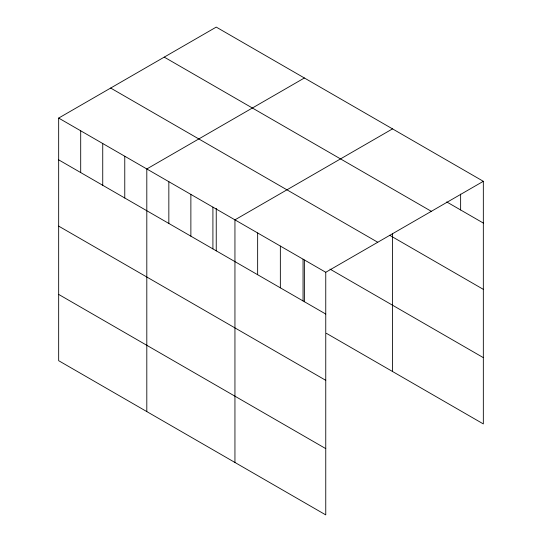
<?xml version="1.0" encoding="UTF-8"?>
<svg xmlns="http://www.w3.org/2000/svg" width="542" height="542" viewBox="0 0 542 542"><rect width="100%" height="100%" fill="white"/><g stroke="black" fill="none" stroke-linecap="round" stroke-linejoin="round"><path stroke-width="0.81" d="M58.665 118.075L325.756 272.28L325.756 514.9L58.665 360.694L58.665 118.075L216.244 27.1L483.335 181.306L483.335 423.925L326.42 333.33M304.387 77.987L146.807 168.969L146.807 411.581M392.523 128.874L234.943 219.856L234.943 462.468M325.756 272.28L483.335 181.306M446.716 201.929L483.335 223.067M164.24 57.12L431.337 211.326M389.684 235.282L483.335 289.353M110.663 88.055L377.76 242.26M329.976 269.096L483.335 357.639M58.665 159.843L325.756 314.048M58.665 226.122L325.756 380.328M58.665 294.414L325.756 448.62M460.632 194.09L460.632 209.964M392.523 233.649L392.523 371.494M304.387 260.052L304.387 301.786M303.053 259.178L303.053 300.939M280.349 246.068L280.349 287.836M257.646 232.958L257.646 274.726M216.244 208.345L216.244 250.899M212.911 207.132L212.911 248.893M190.872 194.409L190.872 236.177M168.84 181.685L168.84 223.453M124.768 156.245L124.768 198.006M102.736 143.522L102.736 185.289M80.697 130.798L80.697 172.566"/></g></svg>
